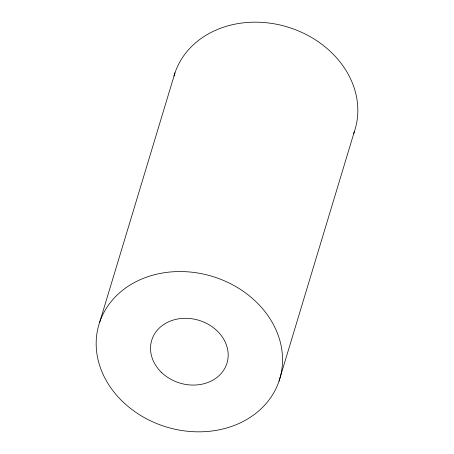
<?xml version="1.0" encoding="UTF-8"?>
<svg xmlns="http://www.w3.org/2000/svg" width="454" height="454" viewBox="0 0 454 454"><rect width="100%" height="100%" fill="white"/><g stroke="black" fill="none" stroke-linecap="round" stroke-linejoin="round"><path stroke-width="0.68" d="M99.704 322.181L174.994 72.805M279.006 381.195A94.392 78.712 16.8 0 0 166.544 272.406A94.392 78.712 16.8 0 0 122.512 401.467A94.392 78.712 16.8 0 0 279.006 381.195L354.296 131.819M173.978 76.062A94.392 78.712 16.8 0 1 289.289 27.546A94.392 78.712 16.8 0 1 353.609 133.743M161.505 372.428A39.333 32.796 16.8 0 0 226.711 363.983A39.333 32.796 16.8 0 0 179.852 318.657A39.333 32.796 16.8 0 0 161.505 372.428"/></g></svg>
